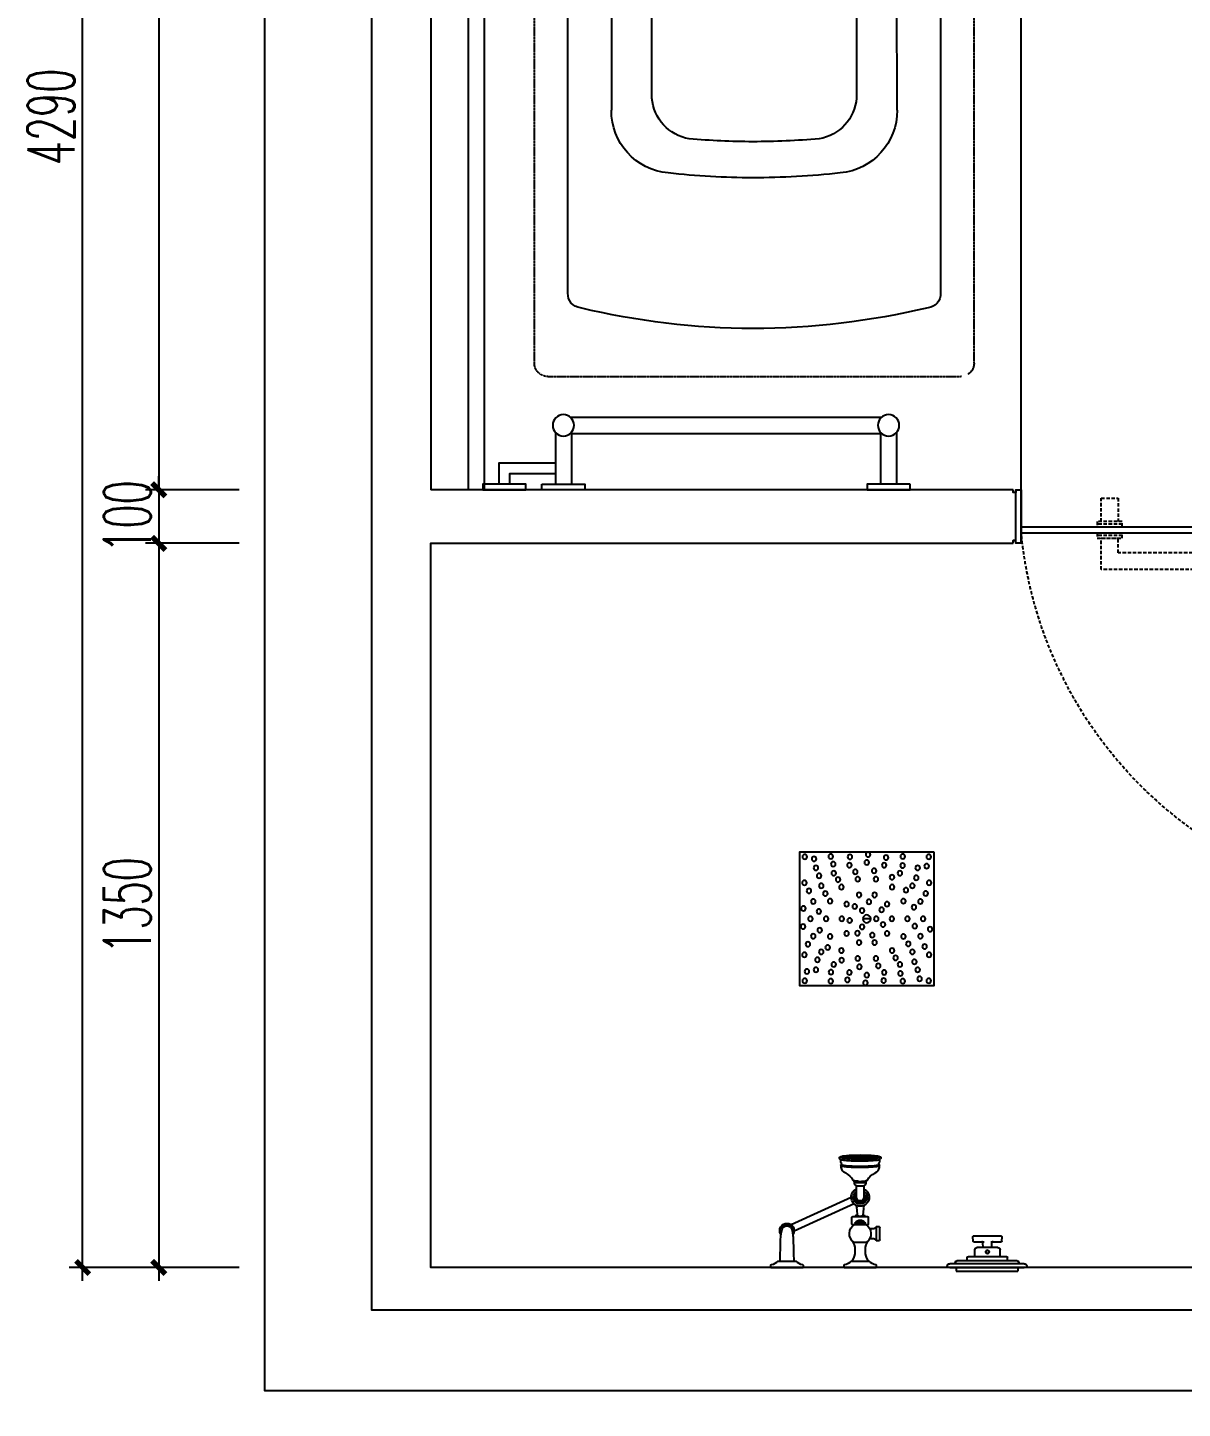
# Model space of a CAD drawing. Header units: inches. Extents: x 24920 to 61775, y 10942 to 38819.
# Drawn here: x 54974 to 57127, y 30334 to 32909 of the extents above; entities that cross this region are included whole.
import ezdxf

# ---------------------------------------------------------------- set-up
doc = ezdxf.new("R2010")
doc.units = ezdxf.units.IN
doc.header["$MEASUREMENT"] = 0
doc.header["$PDMODE"] = 1
for name, pattern in [('DASH', [0.35, 0.25, -0.1]), ('DASHED', [3.75, 2.5, -1.25]), ('HIDDEN', [9.525, 6.35, -3.175])]:
    doc.linetypes.add(name, pattern=pattern)
for name, color, linetype in [('cDS-Door', 2, 'Continuous'), ('cDS-FIXT', 31, 'Continuous'), ('DOOR', 60, 'Continuous'), ('DS-FINISH', 20, 'Continuous'), ('FF-FIXT', 2, 'Continuous'), ('WALL', 2, 'Continuous')]:
    doc.layers.add(name, color=color, linetype=linetype)
doc.styles.add('DIM', font='simplex.shx', dxfattribs={"width": 0.6, "bigfont": 'extfont.shx'})
doc.styles.get("Standard").update_dxf_attribs({"font": 'arial.ttf'})
doc.dimstyles.new('1比25', dxfattribs={"dimscale": 25, "dimtxt": 3.5, "dimasz": 1, "dimexe": 1, "dimexo": 1, "dimgap": 0.6, "dimtad": 1, "dimdec": 0, "dimrnd": 5, "dimzin": 0, "dimdsep": 46, "dimtxsty": 'DIM', "dimblk": 'ARCHTICK', "dimcen": 0.09, "dimdle": 1, "dimclrd": 1, "dimclre": 1, "dimclrt": 1, "dimadec": 0, "dimazin": 0, "dimtfac": 1, "dimtdec": 0, "dimtix": 1, "dimtmove": 2, "dimatfit": 3, "dimldrblk": '引线箭头（自定义）', "dimfxl": 0, "dimtolj": 1, "dimtzin": 0, "dimarcsym": 0})

# ---------------------------------------------------------------- blocks, each defined once
blk = doc.blocks.new('A$C4E025729')
at = {"layer": 'cDS-Door', "color": 251, "linetype": 'HIDDEN', "elevation": 0}
for points in [[(648, 52.3), (650, 54.3), (650, 751.3), (648, 753.3), (642, 753.3), (640, 751.3), (640, 54.3), (642, 52.3)], [(630.6, 611.8), (640, 611.8), (640, 564.8), (630.6, 564.8)], [(650, 611.8), (659.4, 611.8), (659.4, 564.8), (650, 564.8)], [(635.4, 241.8), (640.1, 241.8), (640.1, 194.8), (635.4, 194.8)], [(650.1, 241.8), (659.5, 241.8), (659.5, 194.8), (650.1, 194.8)]]:
    blk.add_lwpolyline(points, close=True, dxfattribs=at)
for points in [[(630.6, 603.9), (586.7, 603.9), (586.7, 572.6), (630.6, 572.6)], [(635.3, 564.8), (635.3, 611.8)], [(654.7, 564.8), (654.7, 611.8)], [(659.5, 202.6), (719, 202.7), (719, 604), (659.4, 603.9)], [(659.4, 603.9), (659.4, 572.6)], [(659.5, 233.9), (687.7, 233.9), (687.7, 572.6), (659.4, 572.6)], [(654.8, 194.8), (654.8, 241.8)], [(659.5, 202.6), (659.5, 233.9)]]:
    blk.add_lwpolyline(points, dxfattribs=at)
at = {"layer": 'cDS-Door', "color": 251, "linetype": 'HIDDEN'}
for points in [[(500.7, 73.7), (500.7, 132.3), (99.4, 132.2), (99.4, 73.7)], [(469.4, 73.7), (469.4, 101), (130.7, 100.9), (130.7, 73.7)], [(138.5, 69), (91.5, 69)], [(99.4, 73.7), (130.7, 73.7)], [(508.5, 69), (461.5, 69)], [(500.7, 73.7), (469.4, 73.7)], [(138.5, 47.6), (91.5, 47.6)], [(99.4, 42.9), (99.4, -1), (130.7, -1), (130.7, 42.9)]]:
    blk.add_lwpolyline(points, dxfattribs=at)
at = {"layer": 'cDS-Door', "color": 1}
blk.add_lwpolyline([(650, 62.3), (648, 64.3), (-48, 64.3), (-50, 62.3), (-50, 54.3), (-48, 52.3), (648, 52.3), (650, 54.3)], close=True, dxfattribs=at)
at = {"layer": 'cDS-Door', "color": 251, "linetype": 'HIDDEN'}
for points in [[(91.5, 64.3), (91.5, 73.7), (138.5, 73.7), (138.5, 64.3)], [(91.5, 42.9), (91.5, 52.3), (138.5, 52.3), (138.5, 42.9)], [(461.5, 64.3), (461.5, 73.7), (508.5, 73.7), (508.5, 64.3)], [(461.5, 47.6), (461.5, 52.3), (508.5, 52.3), (508.5, 47.6)]]:
    blk.add_lwpolyline(points, close=True, dxfattribs=at)
blk.add_arc((719.1, -10.9), 772.3, 95.1342, 174.7839, dxfattribs=at)
blk = doc.blocks.new('TOWEL WARMER')
at = {"layer": 'FF-FIXT', "color": 8}
for p, q in [((-15, -106.8), (-15, -10)), ((15, -106.8), (15, -10)), ((591, -106.8), (591, -10)), ((621, -106.8), (621, -10)), ((13.2, -105), (592.8, -105)), ((13.2, -135), (592.8, -135))]:
    blk.add_line(p, q, dxfattribs=at)
for points in [[(-150, 0), (-70, 0), (-70, -10), (-150, -10)], [(-40, -10), (40, -10), (40, 0), (-40, 0)], [(646, -10), (566, -10), (566, 0), (646, 0)]]:
    blk.add_lwpolyline(points, close=True, dxfattribs=at)
for points in [[(-120, -10), (-120, -50), (-15, -50)], [(-100, -10), (-100, -30), (-15, -30)]]:
    blk.add_lwpolyline(points, dxfattribs=at)
for centre in [(0, -120), (606, -120)]:
    blk.add_circle(centre, 20, dxfattribs=at)
blk = doc.blocks.new('A$C071D5F4F')
at = {"layer": 'FF-FIXT'}
for p, q in [((-166.5, 0), (-166.5, -4.4)), ((-166.5, 0), (-106.5, 0)), ((-106.5, -4.4), (-106.5, 0)), ((-30, 0), (-30, -4.4)), ((-30, 0), (30, 0)), ((30, -4.4), (30, 0)), ((167.2, 0), (162.2, 0)), ((162.2, -2), (162.2, 0)), ((167.2, 0), (305.9, 0)), ((310.9, 0), (305.9, 0)), ((310.9, 0), (310.9, -2)), ((-153.5, -12), (-119.5, -12)), ((-17, -12), (17, -12)), ((305.9, -7), (167.2, -7)), ((180.2, -7.5), (177.2, -7.5)), ((177.2, -9.5), (177.2, -7.5)), ((179.2, -7.5), (179.2, -7)), ((180.2, -7.5), (292.9, -7.5)), ((292.9, -12.5), (180.2, -12.5)), ((199.7, -12.5), (199.7, -18.5)), ((273.2, -20), (201.2, -20)), ((213.7, -20), (213.7, -33.1)), ((260.7, -20), (260.7, -33.1)), ((274.7, -12.5), (274.7, -18.5)), ((295.9, -7.5), (292.9, -7.5)), ((293.9, -7.5), (293.9, -7)), ((295.9, -7.5), (295.9, -9.5)), ((12.6, -46.5), (-12.6, -46.5)), ((29.7, -50.7), (26.8, -53.3)), ((210.3, -48.8), (209.9, -57.3)), ((211.1, -48.1), (216.7, -48.1)), ((216.7, -48.1), (230.8, -48.1)), ((256.7, -37.1), (217.7, -37.1)), ((229.1, -37.1), (228.8, -45.8)), ((243.6, -48.1), (257.7, -48.1)), ((245.2, -37.1), (245.2, -38.3)), ((245.3, -40.8), (245.5, -45.8)), ((257.7, -48.1), (263.3, -48.1)), ((264, -48.8), (264.4, -57.3)), ((-147.8, -66.6), (-147.8, -71.2)), ((-125.4, -66.2), (-126, -64.4)), ((-125.3, -70.4), (-125.3, -67.4)), ((19, -56.8), (19, -54.5)), ((19, -71.5), (19, -69.2)), ((26.1, -53.5), (20, -53.5)), ((20, -72.5), (26.1, -72.5)), ((26.8, -72.7), (29.7, -75.3)), ((36.7, -51.5), (36.7, -74.5)), ((216.7, -58.1), (210.6, -58.1)), ((231, -58.1), (216.7, -58.1)), ((243.4, -58.1), (231, -58.1)), ((257.7, -58.1), (243.4, -58.1)), ((263.7, -58.1), (257.7, -58.1)), ((-15.4, -80.6), (-15.4, -93.9)), ((-14.5, -80), (-10.5, -80)), ((0, -94.5), (-14.5, -94.5)), ((-10.4, -80.1), (0, -80.1)), ((0, -80.5), (-8.9, -80.5)), ((-7.5, -84.3), (7.5, -84.3)), ((0, -80.1), (10.4, -80.1)), ((8.9, -80.5), (0, -80.5)), ((14.5, -94.5), (0, -94.5)), ((10.5, -80), (14.5, -80)), ((11.1, -80), (11.1, -79.6)), ((15.4, -80.6), (15.4, -93.9)), ((-7.1, -152.1), (-10.3, -155.2)), ((-7, -131), (-7, -152)), ((7, -152), (7, -131)), ((10.3, -155.2), (7.1, -152.1)), ((-10.9, -159.9), (-10.9, -161.6)), ((-10.3, -155.2), (-10.5, -155.7)), ((-10.5, -155.7), (-10.5, -158.1)), ((10.3, -155.2), (10.5, -155.7)), ((10.5, -158.1), (10.5, -155.7)), ((10.9, -161.6), (10.9, -159.9)), ((-36.2, -197.3), (-36.2, -201.3)), ((-35.6, -189.4), (-36, -190.2)), ((-36, -190.9), (-35.9, -191.2)), ((-35.9, -191.2), (-34.9, -192.3)), ((-35.5, -189), (-35.6, -189.4)), ((-34.5, -193.5), (-34.5, -193.9)), ((-5.8, -202.5), (-5.8, -204)), ((-5.5, -204.3), (-2.8, -204.7)), ((-5.5, -204.3), (-5.4, -204.3)), ((-5.4, -204.3), (-2.7, -204.7)), ((-2.7, -204.7), (-2.8, -204.7)), ((-2.7, -204.7), (2.7, -204.7)), ((-2.7, -204.7), (2.7, -204.7)), ((-2.7, -204.7), (-2.7, -204.7)), ((2.7, -204.7), (5.4, -204.3)), ((2.8, -204.7), (2.7, -204.7)), ((2.7, -204.7), (2.7, -204.7)), ((2.8, -204.7), (5.5, -204.3)), ((5.4, -204.3), (5.5, -204.3)), ((5.8, -204), (5.8, -202.5)), ((34.5, -193.9), (34.5, -193.5)), ((34.9, -192.3), (35.9, -191.2)), ((35, -192), (34.9, -192.3)), ((35.2, -195.4), (35.1, -195.3)), ((36, -190.2), (35.6, -189.4)), ((36.2, -201.3), (36.2, -197.3)), ((38.5, -204.6), (38.6, -204.6))]:
    blk.add_line(p, q, dxfattribs=at)
at = {"layer": 'FF-FIXT', "color": 8}
for p, q in [((179.2, 7), (293.9, 7)), ((179.2, 0), (179.2, 7)), ((293.9, 0), (293.9, 7)), ((-11.1, -118.5), (-123.2, -67.5)), ((-128.8, -79.9), (-16.7, -130.9))]:
    blk.add_line(p, q, dxfattribs=at)
at = {"layer": 'FF-FIXT', "extrusion": (0, 1, 0)}
for p, q in [((29.9, -75.5), (29.9, -50.5)), ((29.9, -50.5), (36.1, -50.5)), ((36.1, -75.5), (36.1, -50.5)), ((36.1, -75.5), (29.9, -75.5))]:
    blk.add_line(p, q, dxfattribs=at)
at = {"layer": 'FF-FIXT', "flags": 128}
for points in [[(-149.2, -12), (-148.9, -26.6), (-148.8, -33.2), (-148.7, -39.8), (-148.5, -46.3), (-148.4, -52.9)], [(-124.7, -52.9), (-124.6, -46.3), (-124.4, -39.8), (-124.3, -33.2), (-124.2, -26.6), (-123.9, -12)], [(-148.4, -52.9), (-148, -56.7), (-147.6, -59.7), (-147.3, -62), (-147, -63.8), (-146.7, -65.8), (-146.2, -68.2), (-145.5, -71), (-144.9, -72.3), (-144.5, -73)], [(-147, -64.2), (-147.2, -64.6), (-147.8, -66.6)], [(-128.6, -73), (-128.2, -72.3), (-127.6, -71), (-126.8, -68.2), (-126.3, -65.8), (-126, -63.8), (-125.8, -62), (-125.5, -59.7), (-125.1, -56.7), (-124.7, -52.9)], [(-4.8, -97.4), (-5.9, -107.3), (-6.4, -111.4)], [(6.4, -111.4), (6.2, -109.3), (4.8, -97.4)], [(-14.1, -122.1), (-14, -121.9), (-13.9, -121.7)], [(-13.9, -140.3), (-14, -140.1), (-14.1, -139.9)], [(-7, -133.6), (-7.3, -132.7), (-7.5, -131)], [(-9.9, -161.3), (-10.1, -161.3), (-11.1, -161.5), (-12.1, -161.8), (-12.6, -162), (-13.1, -162.3), (-13.5, -162.8), (-13.5, -162.9)], [(-10.5, -158.1), (-10.4, -158.3), (-10.3, -158.6), (-10, -158.8), (-9.7, -158.9)], [(-10.3, -159.1), (-9.7, -158.9), (-9, -158.7), (-8, -158.6), (-6.6, -158.4), (-5.1, -158.3), (-3.3, -158.3), (-1.4, -158.2), (0.5, -158.2), (2.4, -158.2), (4.2, -158.3), (5.9, -158.4), (7.3, -158.5), (8.5, -158.6), (9.4, -158.8), (9.8, -158.9)], [(-4.2, -160.7), (-3, -160.7), (-1, -160.6), (1, -160.6), (3, -160.7), (4.8, -160.7), (6.6, -160.8), (8, -161), (9.2, -161.1), (10.1, -161.3), (10.7, -161.4), (10.8, -161.5)], [(9.7, -158.9), (10.2, -158.7), (10.4, -158.4), (10.5, -158.1)], [(-38, -202.3), (-38.4, -203.7), (-38.5, -204.7)], [(-38.5, -204.7), (-38.4, -205.4), (-38.1, -205.8), (-37.6, -206.1), (-36.9, -206.5), (-35.8, -206.8), (-35.3, -206.9)], [(-37.3, -201.7), (-37.8, -202), (-38, -202.3)], [(-37.3, -201.7), (-37.1, -201.7), (-36.4, -201.3), (-35.4, -201), (-34, -200.7), (-32.4, -200.4), (-30.4, -200.2), (-28.1, -199.9), (-25.6, -199.7), (-22.8, -199.5), (-19.8, -199.3), (-16.6, -199.1), (-13.3, -199), (-9.9, -198.9), (-6.3, -198.8), (-2.7, -198.8), (0.9, -198.8), (4.5, -198.8), (8.1, -198.8), (11.6, -198.9), (15, -199), (18.2, -199.2), (21.3, -199.4), (24.2, -199.6), (26.9, -199.8), (29.3, -200), (31.4, -200.3), (33.2, -200.6), (34.8, -200.9), (36, -201.2), (36.8, -201.5), (37.9, -202.3)], [(-36, -190.9), (-36, -190.2)], [(35.6, -189.4), (35.6, -189.4), (35.2, -189.1), (34.5, -188.8), (33.5, -188.5), (32.1, -188.2), (30.4, -187.9), (28.4, -187.6), (26.1, -187.4), (23.6, -187.2), (20.8, -187), (17.8, -186.8), (14.7, -186.6), (11.4, -186.5), (7.9, -186.4), (4.4, -186.4), (0.9, -186.3), (-2.7, -186.4), (-6.2, -186.4), (-9.7, -186.5), (-13, -186.6), (-16.3, -186.7), (-19.3, -186.9), (-22.2, -187.1), (-24.9, -187.3), (-27.3, -187.5), (-29.4, -187.8), (-31.3, -188), (-32.8, -188.3), (-34.1, -188.6), (-34.9, -188.9), (-35.5, -189.3), (-35.6, -189.4)], [(-35.6, -205), (-34.9, -204.8), (-33.7, -204.5), (-32.2, -204.2), (-30.3, -203.9), (-28.2, -203.6), (-25.8, -203.4), (-23.1, -203.2), (-20.3, -203), (-17.2, -202.8), (-14, -202.7), (-10.6, -202.6), (-7.1, -202.5), (-3.6, -202.5), (0, -202.4), (3.6, -202.5), (7.1, -202.5), (10.6, -202.6), (14, -202.7), (17.2, -202.8), (20.3, -203), (23.1, -203.2), (25.8, -203.4), (28.2, -203.6), (30.3, -203.9), (32.2, -204.2), (33.7, -204.5), (34.9, -204.8), (35.6, -205)], [(-35.3, -186.8), (-35.5, -188.5), (-35.5, -189.2)], [(-35.4, -204.9), (-35.3, -205.1), (-34.8, -205.4), (-33.9, -205.7), (-32.7, -206), (-31.2, -206.3), (-29.3, -206.6), (-27.2, -206.8), (-24.8, -207.1), (-22.1, -207.3), (-19.2, -207.5), (-16.2, -207.6), (-13, -207.7), (-9.6, -207.8), (-6.2, -207.9), (-2.7, -208), (0.9, -208), (4.4, -207.9), (7.9, -207.9), (11.3, -207.8), (14.6, -207.7), (17.7, -207.5), (20.7, -207.4), (23.5, -207.2), (26, -206.9), (28.3, -206.7), (30.3, -206.4), (32, -206.1), (33.3, -205.8), (34.4, -205.5), (35.1, -205.2), (35.4, -204.9)], [(-34.9, -192.3), (-35, -192), (-34.9, -191.7), (-34.3, -191.4), (-33.4, -191.1), (-32.2, -190.8), (-30.6, -190.5), (-28.8, -190.2), (-26.6, -190), (-24.1, -189.7), (-21.4, -189.5), (-18.5, -189.3), (-15.4, -189.2), (-12.2, -189), (-8.8, -188.9), (-5.3, -188.9), (-1.8, -188.8), (1.8, -188.8), (5.3, -188.9), (8.8, -188.9), (12.2, -189), (15.4, -189.2), (18.5, -189.3), (21.4, -189.5), (24.1, -189.7), (26.6, -190), (28.8, -190.2), (30.6, -190.5), (32.2, -190.8), (33.4, -191.1), (34.3, -191.4), (34.9, -191.7), (35, -192)], [(-21.5, -203.2), (-21.5, -203.2), (-21.7, -203.2), (-21.9, -203.2), (-22.2, -203.3), (-22.5, -203.2), (-22.7, -203.2), (-22.9, -203.2), (-22.9, -203.2), (-22.9, -203.2)], [(-16.8, -203.6), (-16.8, -203.7), (-17, -203.7), (-17.2, -203.7), (-17.5, -203.7), (-17.8, -203.7), (-18, -203.7), (-18.2, -203.7), (-18.2, -203.6), (-18.2, -203.6), (-18, -203.6), (-17.8, -203.6), (-17.5, -203.6), (-17.2, -203.6), (-17, -203.6), (-16.8, -203.6), (-16.8, -203.6)], [(-18.1, -203.6), (-18.1, -203.6), (-18.1, -203.6), (-18.1, -203.6), (-17.9, -203.6), (-17.7, -203.6), (-17.7, -203.6)], [(-17.7, -203.6), (-17.5, -203.6), (-17.2, -203.6), (-17, -203.6), (-16.9, -203.6), (-16.8, -203.6), (-16.8, -203.6)], [(-13.4, -203.3), (-13.4, -203.3), (-13.3, -203.3), (-13.3, -203.3), (-13.1, -203.3), (-12.9, -203.2), (-12.9, -203.2)], [(-12, -203.3), (-12, -203.3), (-12.2, -203.4), (-12.4, -203.4), (-12.7, -203.4), (-13, -203.4), (-13.2, -203.4), (-13.4, -203.3), (-13.4, -203.3), (-13.4, -203.3), (-13.2, -203.3), (-13, -203.2), (-12.7, -203.2), (-12.4, -203.2), (-12.2, -203.3), (-12, -203.3), (-12, -203.3)], [(-12.9, -203.2), (-12.7, -203.2), (-12.4, -203.2), (-12.2, -203.3), (-12.1, -203.3), (-12.1, -203.3), (-12.1, -203.3)], [(-11, -204), (-11, -204), (-11.2, -204), (-11.4, -204), (-11.7, -204), (-12, -204), (-12.2, -204), (-12.4, -204), (-12.4, -204), (-12.4, -204), (-12.2, -203.9), (-12, -203.9), (-11.7, -203.9), (-11.4, -203.9), (-11.2, -203.9), (-11, -204), (-11, -204)], [(-12.3, -204), (-12.3, -204), (-12.3, -203.9), (-12.3, -203.9), (-12.1, -203.9), (-11.9, -203.9), (-11.8, -203.9)], [(-11.8, -203.9), (-11.6, -203.9), (-11.4, -203.9), (-11.2, -203.9), (-11.1, -203.9), (-11, -204), (-11, -204)], [(-8.6, -202.9), (-8.6, -202.9), (-8.5, -202.9), (-8.5, -202.9), (-8.3, -202.9), (-8.1, -202.9), (-8.1, -202.9)], [(-7.2, -203), (-7.2, -203), (-7.4, -203), (-7.6, -203), (-7.9, -203), (-8.2, -203), (-8.4, -203), (-8.6, -203), (-8.6, -203), (-8.6, -202.9), (-8.4, -202.9), (-8.2, -202.9), (-7.9, -202.9), (-7.6, -202.9), (-7.4, -202.9), (-7.2, -202.9), (-7.2, -203)], [(-8.1, -202.9), (-7.9, -202.9), (-7.6, -202.9), (-7.4, -202.9), (-7.3, -202.9), (-7.3, -202.9), (-7.3, -202.9)], [(-6, -203.6), (-6, -203.6), (-6.2, -203.6), (-6.4, -203.6), (-6.7, -203.7), (-7, -203.6), (-7.2, -203.6), (-7.4, -203.6), (-7.4, -203.6), (-7.4, -203.6), (-7.2, -203.5), (-7, -203.5), (-6.7, -203.5), (-6.4, -203.5), (-6.2, -203.5), (-6, -203.6), (-6, -203.6)], [(-7.3, -203.6), (-7.3, -203.6), (-7.3, -203.6), (-7.3, -203.5), (-7.1, -203.5), (-6.9, -203.5), (-6.8, -203.5)], [(-6.8, -203.5), (-6.6, -203.5), (-6.4, -203.5), (-6.2, -203.5), (-6.1, -203.6), (-6, -203.6), (-6, -203.6)], [(-5.7, -204.2), (-5.8, -204.2), (-5.9, -204.2), (-5.8, -204.1), (-5.7, -204.1)], [(-5.8, -204.1), (-5.8, -204.1), (-5.8, -204.1), (-5.7, -204.1)], [(6, -203.6), (6, -203.6), (6.1, -203.6), (6.1, -203.5), (6.3, -203.5), (6.5, -203.5), (6.5, -203.5)], [(7.4, -203.6), (7.4, -203.6), (7.2, -203.6), (7, -203.6), (6.7, -203.7), (6.4, -203.6), (6.2, -203.6), (6, -203.6), (6, -203.6), (6, -203.6), (6.2, -203.5), (6.4, -203.5), (6.7, -203.5), (7, -203.5), (7.2, -203.5), (7.4, -203.6), (7.4, -203.6)], [(6.5, -203.5), (6.7, -203.5), (7, -203.5), (7.2, -203.5), (7.3, -203.6), (7.3, -203.6), (7.3, -203.6)], [(7.8, -204.1), (7.8, -204.1), (7.9, -204.1), (7.9, -204.1), (8.1, -204), (8.3, -204), (8.3, -204)], [(9.2, -204.1), (9.2, -204.1), (9, -204.1), (8.8, -204.2), (8.5, -204.2), (8.2, -204.2), (8, -204.1), (7.8, -204.1), (7.8, -204.1), (7.8, -204.1), (8, -204), (8.2, -204), (8.5, -204), (8.8, -204), (9, -204), (9.2, -204.1), (9.2, -204.1)], [(8.3, -204), (8.5, -204), (8.8, -204), (9, -204), (9.1, -204.1), (9.1, -204.1), (9.1, -204.1)], [(11.3, -202.8), (11.2, -202.8), (11.1, -202.8), (10.8, -202.8), (10.6, -202.9), (10.3, -202.8), (10.1, -202.8), (9.9, -202.8), (9.8, -202.8), (9.9, -202.8), (10.1, -202.7), (10.3, -202.7), (10.6, -202.7), (10.8, -202.7), (11.1, -202.7), (11.2, -202.8), (11.3, -202.8)], [(9.9, -202.8), (9.9, -202.8), (9.9, -202.8), (10, -202.7), (10.1, -202.7), (10.4, -202.7), (10.4, -202.7)], [(10.4, -202.7), (10.6, -202.7), (10.9, -202.7), (11.1, -202.7), (11.2, -202.8), (11.2, -202.8), (11.2, -202.8)], [(13.4, -203.3), (13.4, -203.3), (13.2, -203.4), (13, -203.4), (12.7, -203.4), (12.4, -203.4), (12.2, -203.4), (12, -203.3), (12, -203.3), (12, -203.3), (12.2, -203.3), (12.4, -203.2), (12.7, -203.2), (13, -203.2), (13.2, -203.3), (13.4, -203.3), (13.4, -203.3)], [(12.1, -203.3), (12.1, -203.3), (12.1, -203.3), (12.1, -203.3), (12.3, -203.3), (12.5, -203.2), (12.6, -203.2)], [(12.6, -203.2), (12.8, -203.2), (13, -203.2), (13.2, -203.3), (13.3, -203.3), (13.4, -203.3), (13.4, -203.3)], [(15.4, -203.8), (15.4, -203.8), (15.2, -203.9), (15, -203.9), (14.7, -203.9), (14.4, -203.9), (14.2, -203.9), (14, -203.8), (14, -203.8), (14, -203.8), (14.2, -203.8), (14.4, -203.8), (14.7, -203.8), (15, -203.8), (15.2, -203.8), (15.4, -203.8), (15.4, -203.8)], [(14.1, -203.8), (14.1, -203.8), (14.1, -203.8), (14.1, -203.8), (14.3, -203.8), (14.5, -203.8), (14.6, -203.8)], [(14.6, -203.8), (14.8, -203.8), (15, -203.8), (15.2, -203.8), (15.3, -203.8), (15.4, -203.8), (15.4, -203.8)], [(18.2, -202.9), (18.2, -202.9), (18, -202.9), (17.8, -202.9), (17.5, -202.9), (17.2, -202.9), (17, -202.9), (16.8, -202.9), (16.8, -202.9), (16.8, -202.8), (17, -202.8), (17.1, -202.8)], [(20.7, -203.4), (20.7, -203.5), (20.5, -203.5), (20.3, -203.5), (20, -203.5), (19.7, -203.5), (19.5, -203.5), (19.3, -203.5), (19.3, -203.4), (19.3, -203.4), (19.5, -203.4), (19.7, -203.4), (20, -203.4), (20.3, -203.4), (20.5, -203.4), (20.7, -203.4), (20.7, -203.4)], [(19.4, -203.4), (19.4, -203.4), (19.4, -203.4), (19.4, -203.4), (19.6, -203.4), (19.8, -203.4), (19.9, -203.4)], [(19.9, -203.4), (20.1, -203.4), (20.3, -203.4), (20.5, -203.4), (20.6, -203.4), (20.7, -203.4), (20.7, -203.4)], [(35.6, -205), (35.8, -205.1), (36.3, -205.4), (36.5, -205.7), (36.3, -206.1), (35.8, -206.4), (34.9, -206.7), (34.3, -206.9)], [(35.5, -189), (35.4, -187.6), (35.3, -186.5)], [(35.6, -189.4), (35.6, -189.4), (35.5, -189)], [(35.9, -191.2), (35.9, -191.1), (36, -190.9)], [(36, -190.2), (36, -190.9), (36, -190.9)], [(36.5, -206.6), (37, -206.4), (37.8, -206), (38.2, -205.6), (38.5, -205.1), (38.5, -204.5), (38.5, -204.5)], [(-35.3, -206.9), (-34.8, -207), (-33.3, -207.3), (-31.4, -207.6), (-29.3, -207.9), (-26.9, -208.1), (-24.2, -208.3), (-21.3, -208.5), (-18.3, -208.7), (-15, -208.9), (-11.6, -209), (-8.1, -209.1), (-4.5, -209.1), (-0.9, -209.2), (2.7, -209.1), (6.3, -209.1), (9.9, -209), (13.3, -208.9), (16.6, -208.8), (19.8, -208.6), (22.8, -208.5), (25.6, -208.2), (28.1, -208), (30.4, -207.7), (32.4, -207.5), (34.1, -207.2), (35.4, -206.9), (36.5, -206.6)], [(34.3, -206.9), (33.7, -207), (32.2, -207.3), (30.3, -207.6), (28.2, -207.8), (25.8, -208.1), (23.1, -208.3), (20.3, -208.5), (17.2, -208.7), (14, -208.8), (10.6, -208.9), (7.1, -209), (3.6, -209), (0, -209.1), (-3.6, -209), (-7.1, -209), (-10.6, -208.9), (-14, -208.8), (-17.2, -208.7), (-20.3, -208.5), (-23.1, -208.3), (-25.8, -208.1), (-28.2, -207.8), (-30.3, -207.6), (-32.2, -207.3), (-33.7, -207), (-34.2, -206.9)]]:
    blk.add_lwpolyline(points, dxfattribs=at)
at = {"layer": 'FF-FIXT'}
blk.add_circle((237.2, -29.1), 3, dxfattribs=at)
for centre, radius, start, end in [((-166, -4.4), 0.5, 180, 264.8838), ((-167.6, -22.4), 17.5, 36.2921, 84.8838), ((-105.4, -22.4), 17.5, 95.1162, 143.7079), ((-107, -4.4), 0.5, 275.1162, 0), ((-29.5, -4.4), 0.5, 180, 264.8838), ((-31.1, -22.4), 17.5, 36.2921, 84.8838), ((-12.5, -12), 2.5, 180, 211.1812), ((-44.6, -31.4), 35, 335.1125, 31.1812), ((44.6, -31.4), 35, 148.8188, 204.8875), ((12.5, -12), 2.5, 328.8188, 0), ((31.1, -22.4), 17.5, 95.1162, 143.7079), ((29.5, -4.4), 0.5, 275.1162, 0), ((167.2, -2), 5, 180, 270), ((180.2, -9.5), 3, 180, 270), ((201.2, -18.5), 1.5, 180, 270), ((273.2, -18.5), 1.5, 270, 0), ((292.9, -9.5), 3, 270, 0), ((305.9, -2), 5, 270, 0), ((0, -63), 20, 126.6335, 238.533), ((-12.6, -46.3), 0.25, 155.1125, 270), ((-12.1, -46.8), 0.25, 306.6335, 90), ((0, -63), 20, 301.467, 53.3665), ((12.1, -46.8), 0.25, 90, 233.3665), ((12.6, -46.3), 0.25, 270, 24.8875), ((30.3, -51.5), 1, 115.8296, 131.0091), ((35.7, -51.5), 1, 0, 64.1878), ((211.1, -48.8), 0.75, 90, 177.1727), ((217.7, -33.1), 4, 180, 270), ((225.8, -45.6), 3, 327.7825, 358), ((248.5, -45.6), 3, 182, 212.2175), ((256.7, -33.1), 4, 270, 0), ((263.3, -48.8), 0.75, 2.8273, 90), ((-136.5, -68.9), 13.4, 149.6494, 210.3506), ((-136.5, -68.9), 13.4, 211.1852, 328.5543), ((-136.5, -68.9), 11.5, 191.5058, 346.4124), ((-136.5, -68.9), 13.4, 329.6494, 30.3506), ((20, -54.5), 1, 90, 180), ((20, -71.5), 1, 180, 270), ((26.1, -52.5), 1, 270, 311.0091), ((26.1, -73.5), 1, 48.9909, 90), ((30.3, -74.5), 1, 228.9909, 244.1878), ((35.7, -74.5), 1, 295.8296, 0), ((210.6, -57.3), 0.75, 182.8273, 270), ((263.7, -57.3), 0.75, 270, 357.1727), ((-14.5, -81), 1, 90, 154.1877), ((-14.5, -93.5), 1, 205.8296, 270), ((-8.9, -77.5), 3, 238.533, 270), ((-7.5, -82.4), 1.9, 90, 270), ((0, -92), 9, 196.1698, 235.513), ((-2.8, -82.7), 5, 198.6931, 243.4327), ((0, -77.2), 11.2, 243.4327, 296.5673), ((2.8, -82.7), 5, 296.5673, 341.3069), ((0, -92), 9, 304.5221, 343.8302), ((7.5, -82.4), 1.9, 270, 90), ((8.9, -77.5), 3, 270, 301.467), ((14.5, -81), 1, 25.8296, 90), ((14.5, -93.5), 1, 270, 334.1877), ((0, -131), 16.7, 90, 245.1628), ((0, -131), 16.8, 126.0218, 146.1714), ((0, -131), 12.8, 303.2262, 180), ((-14.6, -110.8), 8.18, 305.4065, 355.8488), ((0, -131), 9.61, 316.7232, 180), ((0, -131), 9, 321.0576, 180), ((0, -131), 7.47, 339.6596, 180), ((0, -131), 7, 0, 180), ((0, -131), 16.7, 294.8372, 90), ((14.4, -110.8), 8.07, 185.5922, 235.2915), ((0, -131), 16.8, 294.7027, 53.9037), ((0, -131), 16.7, 213.8254, 245.2973), ((0, -131), 12.8, 180, 236.7738), ((0, -131), 9.61, 180, 223.2768), ((0, -131), 9, 180, 218.9424), ((-22.1, -188), 13.3, 111.8065, 174.4262), ((-38.1, -150.6), 27.5, 293.7327, 333.3669), ((-10.1, -159.8), 0.752, 103.635, 190.0805), ((-4.1, -191.7), 31, 90.1806, 101.9075), ((9.8, -160), 1.08, 5.5706, 89.658), ((10.8, -164.8), 3.26, 34.4849, 86.654), ((38.1, -150.6), 27.5, 206.6764, 246.3633), ((22.1, -188.1), 13.3, 6.8928, 67.889), ((-35.2, -206.4), 1.37, 105.4945, 153.8054), ((-34, -203.7), 3.15, 219.2611, 267.2791), ((-34, -197.2), 2.19, 122.0026, 183.1155), ((-36.2, -194), 1.73, 308.8997, 2.8008), ((-36.2, -193.4), 1.73, 358.1784, 39.9052), ((0, 79.8), 284.7, 264.4734, 275.5266), ((-22, -205.1), 2.03, 74.5756, 94.8331), ((-17.5, -199.6), 3.37, 257.7311, 282.5441), ((-17.1, -203.6), 0.811, 68.9826, 91.1838), ((-5.4, -204), 0.35, 180, 261.0699), ((-2.7, -204.4), 0.35, 261.0699, 270), ((2.7, -204.4), 0.35, 270, 278.9301), ((5.4, -204), 0.35, 278.9301, 0), ((35.9, -193.3), 1.43, 137.1169, 187.1714), ((36.2, -194), 1.63, 174.1767, 229.9456), ((33.7, -197.4), 2.48, 1.2673, 60.5272), ((32.8, -204.9), 5.74, 2.8731, 26.5362)]:
    blk.add_arc(centre, radius, start, end, dxfattribs=at)
for points, knots in [([(228.4, -47.2), (228.4, -47.2), (228.4, -47.3), (228.3, -47.3), (228.3, -47.3), (228.2, -47.5), (228.1, -47.5), (227.9, -47.7), (227.7, -47.8), (227.3, -48), (227, -48.1), (226.7, -48.1)], [-0.001259, -0.001259, -0.001259, -0.001259, 0.627312, 0.627312, 1.255882, 1.255882, 1.884452, 1.884452, 2.513022, 2.513022, 3.141593, 3.141593, 3.141593, 3.141593]), ([(237.2, -26), (236.8, -26), (236.4, -26), (235.6, -26.4), (235.2, -26.6), (234.7, -27.2), (234.5, -27.5), (234.1, -28.3), (234.1, -28.7), (234.1, -29.1), (234.1, -29.5), (234.1, -29.9), (234.5, -30.6), (234.7, -31), (235.2, -31.5), (235.6, -31.8), (236.4, -32.1), (236.8, -32.2), (237.2, -32.2)], [1.4030318, 1.4030318, 1.4030318, 1.4030318, 1.5199505, 1.5199505, 1.6368692, 1.6368692, 1.7537891, 1.7537891, 1.870709, 1.870709, 1.870709, 1.9876289, 1.9876289, 2.1045489, 2.1045489, 2.2214676, 2.2214676, 2.3383863, 2.3383863, 2.3383863, 2.3383863]), ([(237.2, -32.2), (237.6, -32.2), (238, -32.1), (238.7, -31.8), (239.1, -31.5), (239.6, -31), (239.9, -30.6), (240.2, -29.9), (240.3, -29.5), (240.3, -28.7), (240.2, -28.3), (239.9, -27.5), (239.6, -27.2), (239.1, -26.6), (238.7, -26.4), (238, -26), (237.6, -26), (237.2, -26)], [0.4676773, 0.4676773, 0.4676773, 0.4676773, 0.584596, 0.584596, 0.7015147, 0.7015147, 0.8184346, 0.8184346, 0.9353545, 0.9353545, 1.0522744, 1.0522744, 1.1691943, 1.1691943, 1.2861131, 1.2861131, 1.4030318, 1.4030318, 1.4030318, 1.4030318]), ([(245.2, -38.3), (245.2, -38.3), (245.2, -38.4), (245.2, -38.5), (245.2, -38.6), (245.2, -38.8), (245.2, -38.9), (245.2, -39.2), (245.2, -39.4), (245.2, -39.6)], [0.5577167, 0.5577167, 0.5577167, 0.5577167, 0.6039327, 0.6039327, 0.6501487, 0.6501487, 0.6963104, 0.6963104, 0.742472, 0.742472, 0.742472, 0.742472]), ([(245.2, -39.6), (245.2, -39.7), (245.2, -39.9), (245.2, -40.2), (245.3, -40.3), (245.3, -40.5), (245.3, -40.6), (245.3, -40.8), (245.3, -40.8), (245.3, -40.8)], [0, 0, 0, 0, 0.0466396, 0.0466396, 0.0932793, 0.0932793, 0.13988, 0.13988, 0.1864807, 0.1864807, 0.1864807, 0.1864807]), ([(246, -47.2), (246, -47.2), (246, -47.3), (246, -47.3), (246, -47.3), (246.1, -47.5), (246.2, -47.5), (246.4, -47.7), (246.6, -47.8), (247.1, -48), (247.3, -48.1), (247.6, -48.1)], [-0.001259, -0.001259, -0.001259, -0.001259, 0.627312, 0.627312, 1.255882, 1.255882, 1.884452, 1.884452, 2.513022, 2.513022, 3.141593, 3.141593, 3.141593, 3.141593]), ([(247.6, -48.1), (247.3, -48.1), (247.1, -48), (246.6, -47.8), (246.4, -47.7), (246.2, -47.5), (246.1, -47.5), (246, -47.3), (246, -47.3), (246, -47.3), (246, -47.2), (246, -47.2)], [-3.141593, -3.141593, -3.141593, -3.141593, -2.513526, -2.513526, -1.885459, -1.885459, -1.257392, -1.257392, -0.629325, -0.629325, -0.001259, -0.001259, -0.001259, -0.001259]), ([(-148, -75.8), (-148, -75.8), (-148, -75.8), (-148.1, -75.7), (-148.1, -75.7), (-148.1, -75.7), (-148.1, -75.7)], [0, 0, 0, 0, 0.470326, 0.793488, 0.986089, 1, 1, 1, 1]), ([(-144.6, -73), (-144.2, -73.5), (-143.3, -74.9), (-141.1, -76.7), (-138.6, -77.5), (-136.5, -77.7), (-134.4, -77.5), (-131.9, -76.6), (-129.8, -74.9), (-128.8, -73.5), (-128.5, -73)], [0, 0, 0, 0, 0.097087, 0.260927, 0.425213, 0.500142, 0.586156, 0.745621, 0.907977, 1, 1, 1, 1]), ([(-125.3, -67.4), (-125.3, -67.2), (-125.3, -66.8), (-125.4, -66.4), (-125.4, -66.2)], [0, 0, 0, 0, 0.6492593, 1, 1, 1, 1]), ([(-125.4, -71.6), (-125.4, -71.5), (-125.3, -71.1), (-125.3, -70.7), (-125.3, -70.4)], [0, 0, 0, 0, 0.245941, 1, 1, 1, 1]), ([(-125, -75.7), (-125, -75.7), (-125, -75.7), (-125, -75.7), (-125, -75.7), (-125, -75.7), (-125, -75.7), (-125, -75.8), (-125.1, -75.8), (-125.1, -75.9), (-125.1, -75.9), (-125.1, -75.9)], [0, 0, 0, 0, 0.014458, 0.021003, 0.021329, 0.063553, 0.111568, 0.204103, 0.376565, 0.689972, 1, 1, 1, 1]), ([(4.8, -97.4), (4.8, -97.4), (4.8, -97.3), (4.7, -97.1), (4.5, -96.7), (4.2, -96.4), (3.7, -96), (3.1, -95.6), (2.4, -95.3), (1.7, -95.1), (1, -95), (0.4, -94.9), (0.1, -94.9), (-0.3, -94.9), (-0.7, -94.9), (-1.2, -95), (-1.9, -95.2), (-2.7, -95.4), (-3.4, -95.8), (-3.9, -96.1), (-4.4, -96.5), (-4.6, -96.9), (-4.8, -97.2), (-4.8, -97.4), (-4.8, -97.4)], [0, 0, 0, 0, 0.00159, 0.04023, 0.079982, 0.132329, 0.18614, 0.249306, 0.314158, 0.375141, 0.437729, 0.469299, 0.501161, 0.516858, 0.548514, 0.580458, 0.644864, 0.711183, 0.77514, 0.840871, 0.890093, 0.940575, 0.97815, 1, 1, 1, 1]), ([(7.1, -152.1), (7, -152.1), (6.9, -152), (6, -151.8), (4.4, -151.6), (2.2, -151.5), (-0.2, -151.5), (-2.6, -151.5), (-4.7, -151.7), (-6.3, -151.8), (-7, -152), (-7.1, -152.1), (-7.1, -152.1)], [0, 0, 0, 0, 0.053936, 0.167981, 0.282024, 0.396066, 0.510108, 0.624151, 0.738197, 0.852246, 0.9663, 1, 1, 1, 1])]:
    blk.add_open_spline(points, degree=3, knots=knots, dxfattribs=at)
blk = doc.blocks.new('PF RAIN SHOWER 250')
at = {"layer": 'FF-FIXT', "color": 35}
blk.add_line((26.9, 0.8), (16.9, 0.8), dxfattribs=at)
at = {"layer": 'FF-FIXT'}
blk.add_lwpolyline([(107.6, -84.9), (107.6, 86.5), (-63.8, 86.5), (-63.8, -84.9)], close=True, dxfattribs=at)
at = {"layer": 'FF-FIXT', "color": 250}
for centre in [(-57.3, 80), (-54.7, 68.2), (-24.1, 80.5), (-23.9, 68.9), (-2.8, 79), (-0.4, 69.3), (20.2, 82.8), (21.9, 72.8), (43.4, 79.9), (44.1, 69.3), (64.8, 70.7), (67.9, 80.5), (89.3, 77.4), (101.1, 80), (-43.2, 65.9), (-41.2, 53.2), (-20.4, 59.1), (-10.3, 53.8), (10.3, 51.5), (12.5, 62.1), (33.5, 51.5), (36.6, 61), (58.6, 50.8), (64.2, 59.1), (82.7, 55.8), (86.9, 65.9), (-57.8, 46.8), (-53.4, 33.3), (-36.4, 43.1), (-28.1, 37.5), (-10.5, 41.5), (54.3, 41.5), (74.9, 33), (80.1, 43.1), (95.8, 36.4), (101.6, 46.8), (-46.6, 23.1), (-38.3, 15.5), (-25, 23.4), (-4, 19.6), (10, 19.3), (12, 31.2), (28.9, 21.7), (31.8, 31.2), (47.8, 19.6), (68.7, 23.4), (90.4, 23.1), (-59.5, 10.8), (-50.1, 0.8), (-30.1, 0.8), (-10.1, 0.8), (0, 3), (15.9, 11.2), (33.9, 0.8), (42.6, 8.3), (53.9, 0.8), (73.9, 0.8), (83.2, 10.2), (93.9, 0.8), (102.8, 14.2), (-59, -12.5), (-39.4, -8.6), (-4, -18), (6.5, -14.9), (15.9, -9.6), (40.7, -10.7), (47.8, -18), (82.1, -13.9), (-52, -34.8), (-46.6, -21.4), (-31.1, -31.4), (-25, -21.8), (12, -29.6), (24.6, -21), (31.8, -29.6), (68.7, -21.8), (71.9, -35.9), (90.4, -21.4), (97.2, -31.7), (-57.8, -45.2), (-39, -54.2), (-36.4, -41.5), (-14.8, -49.2), (-10.5, -39.8), (10.3, -49.9), (33.5, -49.9), (54.1, -52.2), (54.3, -39.8), (80.1, -41.5), (85, -51.6), (101.6, -45.2), (-43.2, -64.2), (-21, -69.1), (-20.4, -57.4), (-0.4, -67.7), (7.2, -59.4), (21.9, -71.2), (31.3, -60.5), (44.1, -67.7), (64.2, -57.4), (67.6, -67.2), (86.9, -64.2), (98.4, -66.6), (-57.3, -78.4), (-45.5, -75.7), (-24.1, -78.9), (0.4, -78.3), (23.6, -81.2), (46.6, -77.4), (67.9, -78.9), (101.1, -78.4)]:
    blk.add_circle(centre, 3, dxfattribs=at)
at = {"layer": 'FF-FIXT', "color": 35}
blk.add_circle((21.9, 0.8), 5, dxfattribs=at)
blk = doc.blocks.new('A$C2B8B1A8D')
at = {"color": 8, "linetype": 'DASH'}
for p, q in [((-1773.9, 412.2), (-24.9, 412.2)), ((-1798.8, -382.3), (-1798.8, 387.3)), ((0, 387.3), (0, -382.3)), ((-1773.9, -407.2), (-24.9, -407.2))]:
    blk.add_line(p, q, dxfattribs=at)
at = {"linetype": 'Continuous'}
for p, q in [((-146.5, 349.7), (-1643.5, 349.7)), ((-85.6, -283.7), (-85.6, 288.7))]:
    blk.add_line(p, q, dxfattribs=at)
at = {"color": 8}
for p, q in [((-1302.2, 268.7), (-241.6, 266.1)), ((-275.2, 192.9), (-1279.6, 193.2)), ((-1279.6, -188.2), (-275.2, -187.9)), ((-241.6, -261.1), (-1302.2, -263.7))]:
    blk.add_line(p, q, dxfattribs=at)
blk.add_line((-1643.5, -344.7), (-146.5, -344.7))
blk.add_lwpolyline([(-199.1, -117.2), (-199.1, 117.2)], dxfattribs=at)
at = {"color": 8, "linetype": 'Continuous'}
blk.add_circle((-899.4, 2.5), 28.6, dxfattribs=at)
at = {"color": 8, "linetype": 'DASHED', "ltscale": 10}
for centre, start, end in [((-1773.9, 387.3), 90, 180), ((-24.9, 387.3), 0, 90), ((-24.9, -382.3), 270, 0)]:
    blk.add_arc(centre, 24.9, start, end, dxfattribs=at)
for centre, radius, start, end in [((-1645.1, 323.8), 25.9, 86.4857, 174.0665), ((-146.5, 288.7), 61, 0, 90), ((-257.4, -6.5), 1452.1, 166.7465, 179.7452), ((-300.8, 6.4), 1408.8, 180.2594, 193.457), ((-146.5, -283.7), 61, 270, 0), ((-1645.1, -318.8), 25.9, 185.9335, 273.5143)]:
    blk.add_arc(centre, radius, start, end)
at = {"color": 8}
for centre, radius, start, end in [((-1303.6, 152.5), 116.2, 89.3441, 174.8906), ((-240.9, 149.9), 116.2, 359.4937, 90.3653), ((-1273.4, 110), 83.4, 94.2916, 170.5629), ((-278.7, 113.2), 79.7, 2.8344, 87.5194), ((48.6, 0), 1477, 173.6712, 180), ((59411.9, -31.4), 59536.8, 179.826543, 180.115071), ((49.6, 0), 1410.7, 174.9701, 180), ((-40.3, 0), 1388, 180.0002, 186.5287), ((-61.9, 0), 1299.2, 180.0001, 185.2414), ((-1273.4, -105), 83.4, 189.4371, 265.7084), ((-274.2, -112.6), 75.3, 269.2436, 356.4906), ((-240.9, -144.9), 116.2, 269.6347, 0.5063), ((-1303.6, -147.5), 116.2, 185.1094, 270.6559)]:
    blk.add_arc(centre, radius, start, end, dxfattribs=at)
at = {"color": 8, "linetype": 'DASH'}
blk.add_arc((-1773.9, -382.3), 24.9, 180, 270, dxfattribs=at)
at = {"color": 8, "linetype": 'DASHED', "ltscale": 10, "flags": 8}
for tag, p in [('TRADENAME', (-914.4, 412.2)), ('MODELNUMBER', (-914.4, 412.2)), ('MATERIAL', (-914.4, 412.1)), ('PRODUCT', (-914.4, 412.1))]:
    blk.add_attdef(tag, p, '', height=0.0254, dxfattribs=at)
blk = doc.blocks.new('_ArchTick')
at = {"color": 0, "linetype": 'ByBlock', "const_width": 0.4}
blk.add_lwpolyline([(-0.5, -0.5), (0.5, 0.5)], dxfattribs=at)
blk = doc.blocks.new('*D930')
at = {"color": 1, "lineweight": -2, "transparency": 16777216}
for p, q in [((55218.8, 34087.6), (55218.8, 31846.6)), ((55368.8, 34062.6), (55193.8, 34062.6)), ((55368.8, 31871.6), (55193.8, 31871.6))]:
    blk.add_line(p, q, dxfattribs=at)
at = {"layer": 'Defpoints', "color": 0, "transparency": 16777216}
for p in [(57087.4, 34062.6), (55218.8, 31871.6), (55726.1, 31871.6)]:
    blk.add_point(p, dxfattribs=at)
at = {"color": 1, "lineweight": -2, "transparency": 16777216, "xscale": 25, "yscale": 25, "zscale": 25}
for p, rotation in [((55218.8, 34062.6), 90), ((55218.8, 31871.6), 270)]:
    blk.add_blockref('_ArchTick', p, dxfattribs=dict(at, rotation=rotation))
at = {"color": 1, "transparency": 16777216, "insert": (55160.1, 32967.1), "char_height": 87.5, "attachment_point": 5, "rotation": 90, "style": 'DIM'}
blk.add_mtext('\\A1;2190', dxfattribs=at)
blk = doc.blocks.new('引线箭头（自定义）')
at = {"linetype": 'ByBlock', "lineweight": -2}
h = blk.add_hatch(color=8, dxfattribs=at)
h.dxf.hatch_style = 1
h.paths.add_polyline_path([(-1.2, -0.96), (-0.31, 0), (-1.2, 0.96), (-0.91, 1.21), (0, 0), (-0.91, -1.21)])
at = {"color": 0, "linetype": 'ByBlock', "lineweight": -2}
blk.add_line((-0.31, 0), (-4.75, 0), dxfattribs=at)
blk.add_lwpolyline([(-1.2, -0.96), (-0.31, 0), (-1.2, 0.96), (-0.91, 1.21), (0, 0), (-0.91, -1.21)], close=True, dxfattribs=at)
blk = doc.blocks.new('*D931')
at = {"color": 1, "lineweight": -2, "transparency": 16777216}
for p, q in [((55218.8, 31871.6), (55218.8, 31896.6)), ((55368.8, 31871.6), (55193.8, 31871.6)), ((55218.8, 31871.6), (55218.8, 31771.6)), ((55368.8, 31771.6), (55193.8, 31771.6)), ((55218.8, 31771.6), (55218.8, 31746.6))]:
    blk.add_line(p, q, dxfattribs=at)
at = {"layer": 'Defpoints', "color": 0, "transparency": 16777216}
for p in [(55726.1, 31871.6), (55218.8, 31771.6), (55726.1, 31771.6)]:
    blk.add_point(p, dxfattribs=at)
at = {"color": 1, "lineweight": -2, "transparency": 16777216, "xscale": 25, "yscale": 25, "zscale": 25}
for p, rotation in [((55218.8, 31871.6), 270), ((55218.8, 31771.6), 90)]:
    blk.add_blockref('_ArchTick', p, dxfattribs=dict(at, rotation=rotation))
at = {"color": 1, "transparency": 16777216, "insert": (55160.1, 31821.6), "char_height": 87.5, "attachment_point": 5, "rotation": 90, "style": 'DIM'}
blk.add_mtext('\\A1;100', dxfattribs=at)
blk = doc.blocks.new('*D932')
at = {"color": 1, "lineweight": -2, "transparency": 16777216}
for p, q in [((55218.8, 31796.6), (55218.8, 30396.5)), ((55368.8, 31771.6), (55193.8, 31771.6)), ((55368.8, 30421.5), (55193.8, 30421.5))]:
    blk.add_line(p, q, dxfattribs=at)
at = {"layer": 'Defpoints', "color": 0, "transparency": 16777216}
for p in [(55726.1, 31771.6), (55218.8, 30421.5), (55726.1, 30421.5)]:
    blk.add_point(p, dxfattribs=at)
at = {"color": 1, "lineweight": -2, "transparency": 16777216, "xscale": 25, "yscale": 25, "zscale": 25}
for p, rotation in [((55218.8, 31771.6), 90), ((55218.8, 30421.5), 270)]:
    blk.add_blockref('_ArchTick', p, dxfattribs=dict(at, rotation=rotation))
at = {"color": 1, "transparency": 16777216, "insert": (55160.1, 31096.5), "char_height": 87.5, "attachment_point": 5, "rotation": 90, "style": 'DIM'}
blk.add_mtext('\\A1;1350', dxfattribs=at)
blk = doc.blocks.new('*D933')
at = {"color": 1, "lineweight": -2, "transparency": 16777216}
for p, q in [((55076.9, 30396.5), (55076.9, 34736.6)), ((55226.9, 34711.6), (55051.9, 34711.6)), ((55226.9, 30421.5), (55051.9, 30421.5))]:
    blk.add_line(p, q, dxfattribs=at)
at = {"layer": 'Defpoints', "color": 0, "transparency": 16777216}
for p in [(55076.9, 34711.6), (55281.3, 34711.6), (55281.3, 30421.5)]:
    blk.add_point(p, dxfattribs=at)
at = {"color": 1, "lineweight": -2, "transparency": 16777216, "xscale": 25, "yscale": 25, "zscale": 25}
for p, rotation in [((55076.9, 34711.6), 90), ((55076.9, 30421.5), 270)]:
    blk.add_blockref('_ArchTick', p, dxfattribs=dict(at, rotation=rotation))
at = {"color": 1, "transparency": 16777216, "insert": (55018.2, 32566.5), "char_height": 87.5, "attachment_point": 5, "rotation": 90, "style": 'DIM'}
blk.add_mtext('\\A1;4290', dxfattribs=at)
blk = doc.blocks.new('*D934')
at = {"color": 1, "lineweight": -2, "transparency": 16777216}
for p, q in [((55615.8, 30093.2), (55615.8, 29918.2)), ((57679.6, 30093.2), (57679.6, 29918.2)), ((55590.8, 29943.2), (57704.6, 29943.2))]:
    blk.add_line(p, q, dxfattribs=at)
at = {"layer": 'Defpoints', "color": 0, "transparency": 16777216}
for p in [(57679.6, 30897.7), (55615.8, 30342.1), (57679.6, 29943.2)]:
    blk.add_point(p, dxfattribs=at)
at = {"color": 1, "lineweight": -2, "transparency": 16777216, "xscale": 25, "yscale": 25, "zscale": 25, "rotation": 180}
blk.add_blockref('_ArchTick', (55615.8, 29943.2), dxfattribs=at)
at = {"color": 1, "lineweight": -2, "transparency": 16777216, "xscale": 25, "yscale": 25, "zscale": 25}
blk.add_blockref('_ArchTick', (57679.6, 29943.2), dxfattribs=at)
at = {"color": 1, "transparency": 16777216, "insert": (56647.7, 30001.9), "char_height": 87.5, "attachment_point": 5, "style": 'DIM'}
blk.add_mtext('\\A1;2065', dxfattribs=at)
blk = doc.blocks.new('sgg')
at = {"layer": 'cDS-FIXT', "color": 2}
for p, q in [((55796.2, 31871.6, 0), (55796.2, 34062.6, 0)), ((55826.2, 31871.6, 0), (55826.2, 34062.6, 0)), ((56826, 31871.6), (56826.1, 34062.5, 0))]:
    blk.add_line(p, q, dxfattribs=at)
at = {"layer": 'cDS-FIXT'}
blk.add_line((55826.2, 31871.6, 0), (55826.2, 34062.6, 0), dxfattribs=at)
at = {"layer": 'DS-FINISH', "color": 3}
for p, q in [((56786, 31871.6), (55726.1, 31871.6)), ((56811, 31871.6), (55726.1, 31871.6)), ((56826, 31866.6), (56826, 31871.6))]:
    blk.add_line(p, q, dxfattribs=at)
for points in [[(58857.4, 34711.6), (57087.4, 34711.6), (57087.4, 34062.6), (55726.1, 34062.6), (55726.1, 31871.6)], [(56816, 31871.6), (56816, 31871.6), (56816, 31866.6), (56811, 31866.6), (56811, 31871.6)], [(56826, 31866.6), (56826, 31866.6), (56826, 31871.6)], [(56826, 31771.6), (56826, 31866.6)], [(58092.4, 30421.5), (57647.1, 30421.5), (57647.1, 30421.5), (57600.9, 30421.5), (57600.9, 30421.5), (55726.1, 30421.5), (55726.1, 31771.6), (56811, 31771.6)], [(56826, 31771.6), (56816, 31771.6), (56816, 31776.6), (56811, 31776.6)], [(56811, 31771.6), (56811, 31776.6), (56816, 31776.6)]]:
    blk.add_lwpolyline(points, dxfattribs=at)
at = {"layer": 'DS-FINISH'}
for points in [[(55826.1, 31871.6), (55826.1, 31871.6)], [(57650.9, 30421.5), (55726.1, 30421.5), (55726.1, 31721.6)]]:
    blk.add_lwpolyline(points, dxfattribs=at)
at = {"layer": 'DS-FINISH', "color": 3}
blk.add_lwpolyline([(56826, 31871.6), (56826, 31771.6), (56816, 31771.6), (56816, 31871.6)], close=True, dxfattribs=at)
at = {"layer": 'WALL', "color": 4}
blk.add_line((55415.8, 35021.6), (55415.8, 31771.6), dxfattribs=at)
blk.add_lwpolyline([(55415.8, 31771.6), (55415.8, 30192.1), (59065.6, 30192.1), (59065.6, 31621.5), (58965.6, 31621.5), (58965.6, 30342.1), (55615.8, 30342.1), (55615.8, 34821.6)], dxfattribs=at)
at = {"layer": 'cDS-FIXT'}
ref = blk.add_blockref('A$C2B8B1A8D', (56326.1, 33881.5, 0), dxfattribs=dict(at, xscale=-1, rotation=269.9999985892948))
ref.add_attrib('MATERIAL', 'ACRYLIC', (56783.2, 32967.2, 0), dxfattribs={"layer": '0', "height": 0.0254, "rotation": 270, "flags": 8})
ref.add_attrib('PRODUCT', 'BATHING', (56783.2, 32967.2, 0), dxfattribs={"layer": '0', "height": 0.0254, "rotation": 270, "flags": 8})
ref.add_attrib('TRADENAME', 'ARCHER', (56783.3, 32967.2, 0), dxfattribs={"layer": '0', "height": 0.0254, "rotation": 270, "flags": 8})
ref.add_attrib('MODELNUMBER', 'K-1125', (56783.3, 32967.2, 0), dxfattribs={"layer": '0', "height": 0.0254, "rotation": 270, "flags": 8})
at = {"layer": 'cDS-FIXT', "xscale": -1, "rotation": 179.9999985892948}
blk.add_blockref('TOWEL WARMER', (55973, 31871.6, 0), dxfattribs=at)
at = {"layer": 'cDS-FIXT', "xscale": -1.458333333333365, "yscale": 1.458333333333365, "zscale": 1.45833333333336, "rotation": 179.9999985892945}
blk.add_blockref('PF RAIN SHOWER 250', (56506.5, 31072.8), dxfattribs=at)
at = {"layer": 'DOOR', "xscale": -1, "rotation": 180.0000010605469}
blk.add_blockref('A$C4E025729', (56876, 31854.9), dxfattribs=at)
at = {"layer": 'FF-FIXT', "xscale": -1, "rotation": 179.9999985892948}
blk.add_blockref('A$C071D5F4F', (56526.1, 30421.5), dxfattribs=at)
for base, p1, p2, picture, middle in [((55076.9, 34711.6), (55281.3, 30421.5), (55281.3, 34711.6), '*D933', (55018.2, 32566.5)), ((55218.8, 31871.6), (57087.4, 34062.6), (55726.1, 31871.6), '*D930', (55160.1, 32967.1)), ((55218.8, 31771.6), (55726.1, 31871.6), (55726.1, 31771.6), '*D931', (55160.1, 31821.6)), ((55218.8, 30421.5), (55726.1, 31771.6), (55726.1, 30421.5), '*D932', (55160.1, 31096.5))]:
    dim = blk.add_linear_dim(base=base, p1=p1, p2=p2, angle=270, dimstyle='1比25')
    dim.commit()
    dim.dimension.update_dxf_attribs({"geometry": picture, "text_midpoint": middle})
dim = blk.add_linear_dim(base=(57679.6, 29943.2), p1=(55615.8, 30342.1), p2=(57679.6, 30897.7), dimstyle='1比25')
dim.commit()
dim.dimension.update_dxf_attribs({"geometry": '*D934', "text_midpoint": (56647.7, 30001.9)})

msp = doc.modelspace()

# ---------------------------------------------------------------- block references
msp.add_blockref('sgg', (0, 175.5))

doc.saveas('drawing.dxf')
